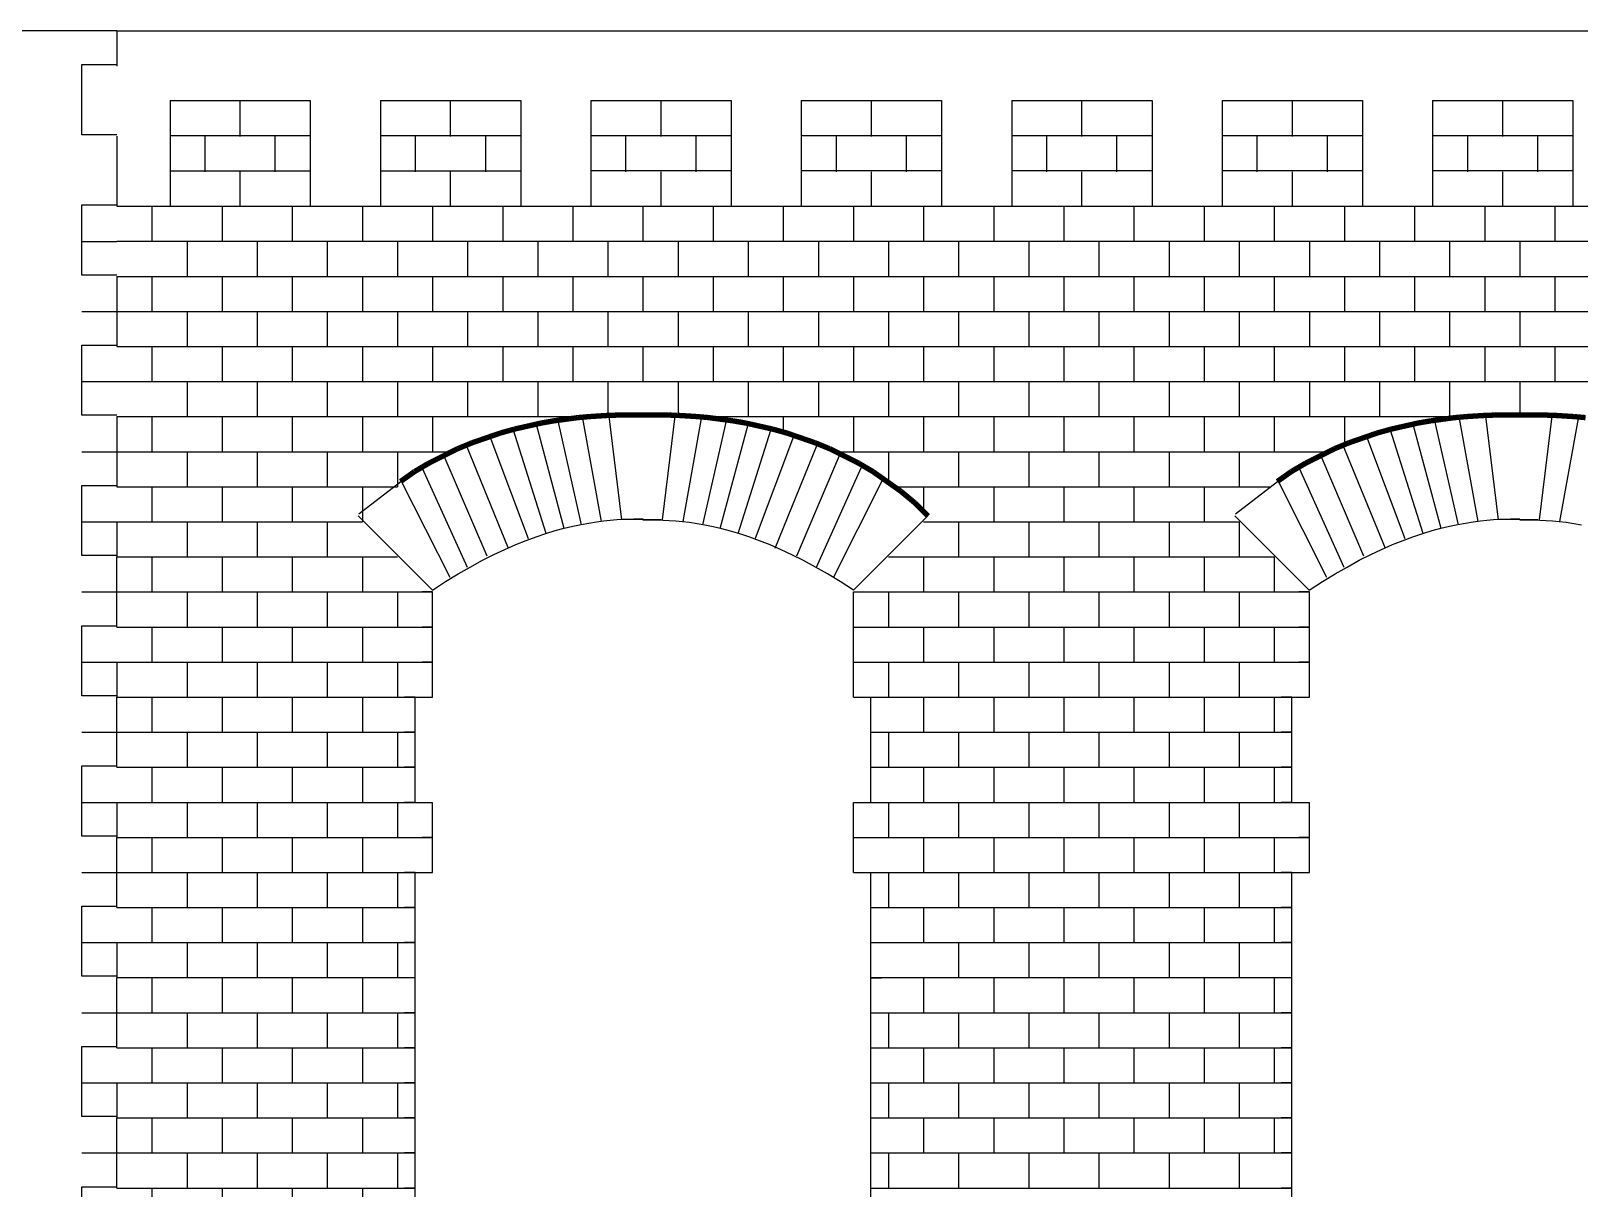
# Model space of a CAD drawing. Extents: x 11 to 301, y 47 to 228.
# Drawn here: x 74.55 to 118.69, y 131 to 164 of the extents above; entities that cross this region are included whole.
import ezdxf

# ---------------------------------------------------------------- set-up
doc = ezdxf.new("R2010")
doc.units = 0
doc.header["$MEASUREMENT"] = 0
doc.layers.add('OHNE_NAMEN', color=5, linetype='CONTINUOUS')

msp = doc.modelspace()

# ---------------------------------------------------------------- linework, layer by layer
at = {"layer": 'OHNE_NAMEN', "color": 5, "linetype": 'CONTINUOUS'}
for p, q in [((77.0001, 164), (13, 164)), ((77.0001, 164), (131.9999, 164)), ((77.0001, 164), (77.0001, 162.9999)), ((76.0003, 161.0381), (76.0003, 163.0387)), ((76.0003, 163.0387), (77.0004, 163.0387)), ((77.0004, 161.0381), (76.0003, 161.0381)), ((77.0001, 161), (77.0001, 159.0001)), ((76.0003, 157.038), (76.0003, 159.0386)), ((76.0003, 159.0386), (77.0004, 159.0386)), ((76, 158), (77.0001, 158)), ((77.0004, 157.038), (76.0003, 157.038)), ((77.0001, 156.9999), (77.0001, 155)), ((76, 156.0001), (77.0001, 156.0001)), ((76.0003, 153.0382), (76.0003, 155.0388)), ((76.0003, 155.0388), (77.0004, 155.0388)), ((76, 154.0002), (77.0001, 154.0002)), ((77.0004, 153.0382), (76.0003, 153.0382)), ((77.0001, 153.0001), (77.0001, 151.0002)), ((76, 151.9999), (77.0001, 151.9999)), ((76.0003, 149.038), (76.0003, 151.0386)), ((76.0003, 151.0386), (77.0004, 151.0386)), ((76, 150), (77.0001, 150)), ((77.0004, 149.038), (76.0003, 149.038)), ((76.9997, 147), (76.9997, 148.9999)), ((76, 148.0002), (77.0001, 148.0002)), ((76.0003, 145.0386), (76.0003, 147.0381)), ((76.0003, 147.0381), (77.0004, 147.0381)), ((76, 145.9999), (77.0001, 145.9999)), ((77.0004, 145.0386), (76.0003, 145.0386)), ((76.9997, 142.9995), (76.9997, 144.9994)), ((76, 144), (77.0001, 144)), ((76.0003, 141.0381), (76.0003, 143.038)), ((76.0003, 143.038), (77.0004, 143.038)), ((76, 142.0001), (77.0001, 142.0001)), ((77.0004, 141.0381), (76.0003, 141.0381)), ((76.9997, 139.0001), (76.9997, 141)), ((76, 139.9999), (77.0001, 139.9999)), ((76.0003, 137.0386), (76.0003, 139.0385)), ((76.0003, 139.0385), (77.0004, 139.0385)), ((76, 138), (77.0001, 138)), ((77.0004, 137.0386), (76.0003, 137.0386)), ((76.9997, 134.9996), (76.9997, 136.9995)), ((76, 136.0001), (77.0001, 136.0001)), ((76.0003, 133.0381), (76.0003, 135.038)), ((76.0003, 135.038), (77.0004, 135.038)), ((76, 134.0002), (77.0001, 134.0002)), ((77.0004, 133.0381), (76.0003, 133.0381)), ((76.9997, 130.9994), (76.9997, 133)), ((76, 131.9999), (77.0001, 131.9999)), ((76.0003, 129.038), (76.0003, 131.0386)), ((76.0003, 131.0386), (77.0004, 131.0386))]:
    msp.add_line(p, q, dxfattribs=at)
at = {"layer": 'OHNE_NAMEN', "color": 7, "linetype": 'CONTINUOUS'}
for p, q in [((78.5153, 162.016), (78.5153, 159.0156)), ((78.5153, 162.016), (82.5151, 162.016)), ((82.5151, 162.016), (82.5151, 159.0156)), ((84.515, 162.016), (84.515, 159.0156)), ((84.515, 162.016), (88.5151, 162.016)), ((88.5151, 162.016), (88.5151, 159.0156)), ((90.5154, 162.0164), (90.5154, 159.016)), ((90.5154, 162.0164), (94.5152, 162.0164)), ((94.5152, 162.0164), (94.5152, 159.016)), ((96.5151, 162.0164), (96.5151, 159.016)), ((96.5151, 162.0164), (100.5152, 162.0164)), ((100.5152, 162.0164), (100.5152, 159.016)), ((102.5155, 162.0164), (102.5155, 159.016)), ((102.5155, 162.0164), (106.5153, 162.0164)), ((106.5153, 162.0164), (106.5153, 159.016)), ((108.5151, 162.0164), (108.5151, 159.016)), ((108.5151, 162.0164), (112.5153, 162.0164)), ((112.5153, 162.0164), (112.5153, 159.016)), ((114.5155, 162.0164), (114.5155, 159.016)), ((114.5155, 162.0164), (118.5153, 162.0164)), ((118.5153, 162.0164), (118.5153, 159.016)), ((80.5155, 160.9856), (80.5155, 161.986)), ((86.5156, 160.9856), (86.5156, 161.986)), ((92.5156, 160.9862), (92.5156, 161.986)), ((98.5157, 160.9862), (98.5157, 161.986)), ((104.5157, 160.9862), (104.5157, 161.986)), ((110.5158, 160.9862), (110.5158, 161.986)), ((116.5158, 160.9862), (116.5158, 161.986)), ((78.5153, 161.0159), (82.5151, 161.0159)), ((79.5154, 159.9858), (79.5154, 160.9856)), ((81.5153, 159.9858), (81.5153, 160.9856)), ((84.515, 161.0159), (88.5151, 161.0159)), ((85.5154, 159.9858), (85.5154, 160.9856)), ((87.5153, 159.9858), (87.5153, 160.9856)), ((90.5154, 161.0159), (94.5152, 161.0159)), ((91.5155, 159.9861), (91.5155, 160.9862)), ((93.5154, 159.9861), (93.5154, 160.9862)), ((96.5151, 161.0159), (100.5152, 161.0159)), ((97.5155, 159.9861), (97.5155, 160.9862)), ((99.5154, 159.9861), (99.5154, 160.9862)), ((102.5155, 161.0159), (106.5153, 161.0159)), ((103.5156, 159.9861), (103.5156, 160.9862)), ((105.5155, 159.9861), (105.5155, 160.9862)), ((108.5151, 161.0159), (112.5153, 161.0159)), ((109.5156, 159.9861), (109.5156, 160.9862)), ((111.5155, 159.9861), (111.5155, 160.9862)), ((114.5155, 161.0159), (118.5153, 161.0159)), ((115.5157, 159.9861), (115.5157, 160.9862)), ((117.5156, 159.9861), (117.5156, 160.9862)), ((78.5153, 160.0154), (82.5151, 160.0154)), ((80.5155, 158.9856), (80.5155, 159.9858)), ((84.515, 160.0154), (88.5151, 160.0154)), ((86.5156, 158.9856), (86.5156, 159.9858)), ((90.5154, 160.0161), (94.5152, 160.0161)), ((92.5156, 158.9864), (92.5156, 159.9861)), ((96.5151, 160.0161), (100.5152, 160.0161)), ((98.5157, 158.9864), (98.5157, 159.9861)), ((102.5155, 160.0161), (106.5153, 160.0161)), ((104.5157, 158.9864), (104.5157, 159.9861)), ((108.5151, 160.0161), (112.5153, 160.0161)), ((110.5158, 158.9864), (110.5158, 159.9861)), ((114.5155, 160.0161), (118.5153, 160.0161)), ((116.5158, 158.9864), (116.5158, 159.9861)), ((77.0001, 159.0001), (131.9999, 159.0001)), ((77.9999, 159.0001), (77.9999, 158)), ((80.0001, 159.0001), (80.0001, 158)), ((82, 159.0001), (82, 158)), ((83.9999, 159.0001), (83.9999, 158)), ((86.0002, 159.0001), (86.0002, 158)), ((88.0001, 159.0001), (88.0001, 158)), ((90, 159.0001), (90, 158)), ((91.9999, 159.0001), (91.9999, 158)), ((94.0001, 159.0001), (94.0001, 158)), ((96, 159.0001), (96, 158)), ((97.9999, 159.0001), (97.9999, 158)), ((100.0001, 159.0001), (100.0001, 158)), ((102, 159.0001), (102, 158)), ((103.9999, 159.0001), (103.9999, 158)), ((105.9998, 159.0001), (105.9998, 158)), ((108.0001, 159.0001), (108.0001, 158)), ((110, 159.0001), (110, 158)), ((111.9999, 159.0001), (111.9999, 158)), ((114.0001, 159.0001), (114.0001, 158)), ((116, 159.0001), (116, 158)), ((117.9999, 159.0001), (117.9999, 158)), ((76.9997, 158.0003), (131.9999, 158.0003)), ((79, 158), (79, 156.9999)), ((80.9999, 158), (80.9999, 156.9999)), ((83.0001, 158), (83.0001, 156.9999)), ((85, 158), (85, 156.9999)), ((86.9999, 158), (86.9999, 156.9999)), ((89.0002, 158), (89.0002, 156.9999)), ((91.0001, 158), (91.0001, 156.9999)), ((93, 158), (93, 156.9999)), ((94.9999, 158), (94.9999, 156.9999)), ((97.0001, 158), (97.0001, 156.9999)), ((99, 158), (99, 156.9999)), ((100.9999, 158), (100.9999, 156.9999)), ((103.0002, 158), (103.0002, 156.9999)), ((105.0001, 158), (105.0001, 156.9999)), ((107, 158), (107, 156.9999)), ((108.9999, 158), (108.9999, 156.9999)), ((111.0001, 158), (111.0001, 156.9999)), ((113, 158), (113, 156.9999)), ((114.9999, 158), (114.9999, 156.9999)), ((117.0002, 158), (117.0002, 156.9999)), ((76.9997, 157.0002), (131.9999, 157.0002)), ((77.9999, 156.9999), (77.9999, 156.0001)), ((80.0001, 156.9999), (80.0001, 156.0001)), ((82, 156.9999), (82, 156.0001)), ((83.9999, 156.9999), (83.9999, 156.0001)), ((86.0002, 156.9999), (86.0002, 156.0001)), ((88.0001, 156.9999), (88.0001, 156.0001)), ((90, 156.9999), (90, 156.0001)), ((91.9999, 156.9999), (91.9999, 156.0001)), ((94.0001, 156.9999), (94.0001, 156.0001)), ((96, 156.9999), (96, 156.0001)), ((97.9999, 156.9999), (97.9999, 156.0001)), ((100.0001, 156.9999), (100.0001, 156.0001)), ((102, 156.9999), (102, 156.0001)), ((103.9999, 156.9999), (103.9999, 156.0001)), ((105.9998, 156.9999), (105.9998, 156.0001)), ((108.0001, 156.9999), (108.0001, 156.0001)), ((110, 156.9999), (110, 156.0001)), ((111.9999, 156.9999), (111.9999, 156.0001)), ((114.0001, 156.9999), (114.0001, 156.0001)), ((116, 156.9999), (116, 156.0001)), ((117.9999, 156.9999), (117.9999, 156.0001)), ((76.9997, 155.9997), (131.9999, 155.9997)), ((79, 156.0001), (79, 155)), ((80.9999, 156.0001), (80.9999, 155)), ((83.0001, 156.0001), (83.0001, 155)), ((85, 156.0001), (85, 155)), ((86.9999, 156.0001), (86.9999, 155)), ((89.0002, 156.0001), (89.0002, 155)), ((91.0001, 156.0001), (91.0001, 155)), ((93, 156.0001), (93, 155)), ((94.9999, 156.0001), (94.9999, 155)), ((97.0001, 156.0001), (97.0001, 155)), ((99, 156.0001), (99, 155)), ((100.9999, 156.0001), (100.9999, 155)), ((103.0002, 156.0001), (103.0002, 155)), ((105.0001, 156.0001), (105.0001, 155)), ((107, 156.0001), (107, 155)), ((108.9999, 156.0001), (108.9999, 155)), ((111.0001, 156.0001), (111.0001, 155)), ((113, 156.0001), (113, 155)), ((114.9999, 156.0001), (114.9999, 155)), ((117.0002, 156.0001), (117.0002, 155)), ((76.9997, 155.0003), (131.9999, 155.0003)), ((77.9999, 155), (77.9999, 153.9999)), ((80.0001, 155), (80.0001, 153.9999)), ((82, 155), (82, 153.9999)), ((83.9999, 155), (83.9999, 153.9999)), ((86.0002, 155), (86.0002, 153.9999)), ((88.0001, 155), (88.0001, 153.9999)), ((90, 155), (90, 153.9999)), ((91.9999, 155), (91.9999, 153.9999)), ((94.0001, 155), (94.0001, 153.9999)), ((96, 155), (96, 153.9999)), ((97.9999, 155), (97.9999, 153.9999)), ((100.0001, 155), (100.0001, 153.9999)), ((102, 155), (102, 153.9999)), ((103.9999, 155), (103.9999, 153.9999)), ((105.9998, 155), (105.9998, 153.9999)), ((108.0001, 155), (108.0001, 153.9999)), ((110, 155), (110, 153.9999)), ((111.9999, 155), (111.9999, 153.9999)), ((114.0001, 155), (114.0001, 153.9999)), ((116, 155), (116, 153.9999)), ((117.9999, 155), (117.9999, 153.9999)), ((76.9997, 153.9999), (131.9999, 153.9999)), ((79, 153.9999), (79, 153.0001)), ((80.9999, 153.9999), (80.9999, 153.0001)), ((83.0001, 153.9999), (83.0001, 153.0001)), ((85, 153.9999), (85, 153.0001)), ((86.9999, 153.9999), (86.9999, 153.0001)), ((89.0002, 153.9999), (89.0002, 153.0001)), ((91.0001, 153.9999), (91.0001, 153.0001)), ((93, 153.9999), (93, 153.0001)), ((94.9999, 153.9999), (94.9999, 153.0001)), ((97.0001, 153.9999), (97.0001, 153.0001)), ((99, 153.9999), (99, 153.0001)), ((100.9999, 153.9999), (100.9999, 153.0001)), ((103.0002, 153.9999), (103.0002, 153.0001)), ((105.0001, 153.9999), (105.0001, 153.0001)), ((107, 153.9999), (107, 153.0001)), ((108.9999, 153.9999), (108.9999, 153.0001)), ((111.0001, 153.9999), (111.0001, 153.0001)), ((113, 153.9999), (113, 153.0001)), ((114.9999, 153.9999), (114.9999, 153.0001)), ((117.0002, 153.9999), (117.0002, 153.125)), ((76.9997, 153.0001), (89.8751, 153.0001)), ((77.9999, 153.0001), (77.9999, 151.9999)), ((80.0001, 153.0001), (80.0001, 151.9999)), ((82, 153.0001), (82, 151.9999)), ((83.9999, 153.0001), (83.9999, 151.9999)), ((86.0002, 153.0001), (86.0002, 151.9999)), ((89.7558, 149.8117), (88.9621, 152.775)), ((90.2497, 149.9172), (89.5794, 152.8808)), ((90.8145, 150.0053), (90.2854, 152.9514)), ((91.3962, 150.0586), (91.0258, 153.0921)), ((91.0375, 153.0921), (92.9192, 153.0921)), ((92.5604, 150.0586), (92.9308, 153.0921)), ((93.1429, 150.0053), (93.6717, 152.9514)), ((93.6251, 153.0001), (114.875, 153.0001)), ((93.7073, 149.9172), (94.3776, 152.8808)), ((94.2008, 149.8117), (94.9949, 152.775)), ((96, 153.0001), (96, 152.6251)), ((97.9999, 153.0001), (97.9999, 151.9999)), ((100.0001, 153.0001), (100.0001, 151.9999)), ((102, 153.0001), (102, 151.9999)), ((103.9999, 153.0001), (103.9999, 151.9999)), ((105.9998, 153.0001), (105.9998, 151.9999)), ((108.0001, 153.0001), (108.0001, 151.9999)), ((110, 153.0001), (110, 151.9999)), ((111.9999, 153.0001), (111.9999, 152.2501)), ((114.7558, 149.8117), (113.962, 152.775)), ((115.2497, 149.9172), (114.5794, 152.8808)), ((115.8145, 150.0053), (115.2853, 152.9514)), ((116.3962, 150.0586), (116.0258, 153.0921)), ((116.0374, 153.0921), (117.9191, 153.0921)), ((117.5604, 150.0586), (117.9308, 153.0921)), ((118.1428, 150.0053), (118.6716, 152.9514)), ((88.7328, 149.5175), (87.6395, 152.4222)), ((89.2443, 149.6706), (88.3094, 152.6163)), ((94.7127, 149.6706), (95.6476, 152.6163)), ((95.2066, 149.5351), (96.2999, 152.4399)), ((113.7327, 149.5175), (112.6395, 152.4222)), ((114.2443, 149.6706), (113.3094, 152.6163)), ((76.9997, 151.9999), (86.3752, 151.9999)), ((79, 151.9999), (79, 151.0002)), ((80.9999, 151.9999), (80.9999, 151.0002)), ((83.0001, 151.9999), (83.0001, 151.0002)), ((85, 151.9999), (85, 151.0002)), ((87.5566, 149.0179), (86.3342, 151.8754)), ((88.1683, 149.2356), (86.9689, 152.1753)), ((95.7711, 149.2529), (96.9701, 152.1929)), ((96.3821, 149.0352), (97.6055, 151.8931)), ((97.5, 151.9999), (111.5, 151.9999)), ((99, 151.9999), (99, 151.1251)), ((100.9999, 151.9999), (100.9999, 151.0002)), ((103.0002, 151.9999), (103.0002, 151.0002)), ((105.0001, 151.9999), (105.0001, 151.0002)), ((107, 151.9999), (107, 151.0002)), ((108.9999, 151.9999), (108.9999, 151.0002)), ((112.5566, 149.0179), (111.3342, 151.8754)), ((113.1683, 149.2356), (111.9688, 152.1753)), ((86.9925, 148.6944), (85.7165, 151.5226)), ((96.9469, 148.712), (98.2229, 151.5403)), ((111.9925, 148.6944), (110.7165, 151.5226)), ((76.9997, 151.0002), (85, 151.0002)), ((77.9999, 151.0002), (77.9999, 150)), ((80.0001, 151.0002), (80.0001, 150)), ((82, 151.0002), (82, 150)), ((85.096, 151.1399), (83.8966, 150.2223)), ((83.9999, 151.0002), (83.9999, 150)), ((86.4986, 148.4125), (85.1168, 151.1519)), ((97.4407, 148.4298), (98.8222, 151.1699)), ((99.2501, 151.0002), (109.8751, 151.0002)), ((100.0001, 151.0002), (100.0001, 150.3751)), ((102, 151.0002), (102, 150)), ((103.9999, 151.0002), (103.9999, 150)), ((105.9998, 151.0002), (105.9998, 150)), ((108.0001, 151.0002), (108.0001, 150)), ((110.0959, 151.1399), (108.8965, 150.2223)), ((111.4986, 148.4125), (110.1168, 151.1519)), ((85.9988, 148.0478), (83.8768, 150.169)), ((97.9981, 148.0478), (100.1197, 150.169)), ((110.9987, 148.0478), (108.8767, 150.169)), ((77.0001, 150), (83.9999, 150)), ((77.0001, 150), (77.0001, 148.9999)), ((79, 150), (79, 148.9999)), ((80.9999, 150), (80.9999, 148.9999)), ((83.0001, 150), (83.0001, 148.9999)), ((99.9998, 150), (108.9999, 150)), ((100.9999, 150), (100.9999, 148.9999)), ((103.0002, 150), (103.0002, 148.9999)), ((105.0001, 150), (105.0001, 148.9999)), ((107, 150), (107, 148.9999)), ((108.9999, 150), (108.9999, 148.9999)), ((76.9997, 149.0003), (85, 149.0003)), ((77.9999, 148.9999), (77.9999, 148.0002)), ((80.0001, 148.9999), (80.0001, 148.0002)), ((82, 148.9999), (82, 148.0002)), ((83.9999, 148.9999), (83.9999, 148.0002)), ((99, 149.0003), (110, 149.0003)), ((100.0001, 148.9999), (100.0001, 148.0002)), ((102, 148.9999), (102, 148.0002)), ((103.9999, 148.9999), (103.9999, 148.0002)), ((105.9998, 148.9999), (105.9998, 148.0002)), ((108.0001, 148.9999), (108.0001, 148.0002)), ((110, 148.9999), (110, 148.0002)), ((76.9997, 147.9998), (85.9998, 147.9998)), ((79, 148.0002), (79, 147)), ((80.9999, 148.0002), (80.9999, 147)), ((83.0001, 148.0002), (83.0001, 147)), ((85, 148.0002), (85, 147)), ((97.9999, 147.9998), (110.9998, 147.9998)), ((99, 148.0002), (99, 147)), ((100.9999, 148.0002), (100.9999, 147)), ((103.0002, 148.0002), (103.0002, 147)), ((105.0001, 148.0002), (105.0001, 147)), ((107, 148.0002), (107, 147)), ((108.9999, 148.0002), (108.9999, 147)), ((76.9997, 147.0004), (85.9998, 147.0004)), ((77.9999, 147), (77.9999, 145.9999)), ((80.0001, 147), (80.0001, 145.9999)), ((82, 147), (82, 145.9999)), ((83.9999, 147), (83.9999, 145.9999)), ((97.9999, 147.0004), (110.9998, 147.0004)), ((100.0001, 147), (100.0001, 145.9999)), ((102, 147), (102, 145.9999)), ((103.9999, 147), (103.9999, 145.9999)), ((105.9998, 147), (105.9998, 145.9999)), ((108.0001, 147), (108.0001, 145.9999)), ((110, 147), (110, 145.9999)), ((77.0001, 145.9999), (85.9998, 145.9999)), ((77.0001, 145.9999), (77.0001, 144.9998)), ((79, 145.9999), (79, 144.9998)), ((80.9999, 145.9999), (80.9999, 144.9998)), ((83.0001, 145.9999), (83.0001, 144.9998)), ((85, 145.9999), (85, 144.9998)), ((97.9999, 145.9999), (110.9998, 145.9999)), ((99, 145.9999), (99, 144.9998)), ((100.9999, 145.9999), (100.9999, 144.9998)), ((103.0002, 145.9999), (103.0002, 144.9998)), ((105.0001, 145.9999), (105.0001, 144.9998)), ((107, 145.9999), (107, 144.9998)), ((108.9999, 145.9999), (108.9999, 144.9998)), ((76.9997, 145.0001), (85.4999, 145.0001)), ((77.9999, 145.0001), (77.9999, 144)), ((79.9998, 145.0001), (79.9998, 144)), ((82, 145.0001), (82, 144)), ((83.9999, 145.0001), (83.9999, 144)), ((98.4998, 145.0001), (110.4999, 145.0001)), ((99.9998, 145.0001), (99.9998, 144)), ((101.9997, 145.0001), (101.9997, 144)), ((103.9996, 145.0001), (103.9996, 144)), ((105.9998, 145.0001), (105.9998, 144)), ((107.9997, 145.0001), (107.9997, 144)), ((109.9996, 145.0001), (109.9996, 144)), ((76.9997, 144), (85.4999, 144)), ((79, 144), (79, 142.9999)), ((80.9999, 144), (80.9999, 142.9999)), ((82.9998, 144), (82.9998, 142.9999)), ((85, 144), (85, 142.9999)), ((98.4998, 144), (110.4999, 144)), ((99, 144), (99, 142.9999)), ((100.9999, 144), (100.9999, 142.9999)), ((102.9998, 144), (102.9998, 142.9999)), ((105.0001, 144), (105.0001, 142.9999)), ((107, 144), (107, 142.9999)), ((108.9999, 144), (108.9999, 142.9999)), ((76.9997, 143.0002), (85.4999, 143.0002)), ((77.9999, 142.9999), (77.9999, 142.0001)), ((80.0001, 142.9999), (80.0001, 142.0001)), ((82, 142.9999), (82, 142.0001)), ((83.9999, 142.9999), (83.9999, 142.0001)), ((98.4998, 143.0002), (110.4999, 143.0002)), ((100.0001, 142.9999), (100.0001, 141.9998)), ((102, 142.9999), (102, 141.9998)), ((103.9999, 142.9999), (103.9999, 141.9998)), ((105.9998, 142.9999), (105.9998, 141.9998)), ((108.0001, 142.9999), (108.0001, 141.9998)), ((110, 142.9999), (110, 141.9998)), ((77.0001, 142.0001), (85.4999, 142.0001)), ((77.0001, 142.0001), (77.0001, 141)), ((79, 142.0001), (79, 141)), ((80.9999, 142.0001), (80.9999, 141)), ((83.0001, 142.0001), (83.0001, 141)), ((85, 142.0001), (85, 141)), ((98.4998, 142.0001), (110.4999, 142.0001)), ((99, 141.9998), (99, 141)), ((100.9999, 141.9998), (100.9999, 141)), ((103.0002, 141.9998), (103.0002, 141)), ((105.0001, 141.9998), (105.0001, 141)), ((107, 141.9998), (107, 141)), ((108.9999, 141.9998), (108.9999, 141)), ((76.9997, 141.0003), (85.9998, 141.0003)), ((77.9999, 141.0003), (77.9999, 140.0002)), ((79.9998, 141.0003), (79.9998, 140.0002)), ((82, 141.0003), (82, 140.0002)), ((83.9999, 141.0003), (83.9999, 140.0002)), ((97.9999, 141.0003), (110.9998, 141.0003)), ((99.9998, 141.0003), (99.9998, 140.0002)), ((101.9997, 141.0003), (101.9997, 140.0002)), ((103.9996, 141.0003), (103.9996, 140.0002)), ((105.9998, 141.0003), (105.9998, 140.0002)), ((107.9997, 141.0003), (107.9997, 140.0002)), ((109.9996, 141.0003), (109.9996, 140.0002)), ((76.9997, 139.9999), (85.4999, 139.9999)), ((79, 140.0002), (79, 139.0001)), ((80.9999, 140.0002), (80.9999, 139.0001)), ((83.0001, 140.0002), (83.0001, 139.0001)), ((85, 140.0002), (85, 139.0001)), ((98.4998, 139.9999), (110.4999, 139.9999)), ((99, 140.0002), (99, 139.0001)), ((100.9999, 140.0002), (100.9999, 139.0001)), ((102.9998, 140.0002), (102.9998, 139.0001)), ((105.0001, 140.0002), (105.0001, 139.0001)), ((107, 140.0002), (107, 139.0001)), ((108.9999, 140.0002), (108.9999, 139.0001)), ((76.9997, 139.0001), (85.4999, 139.0001)), ((77.9999, 139.0001), (77.9999, 138)), ((80.0001, 139.0001), (80.0001, 138)), ((82, 139.0001), (82, 138)), ((83.9999, 139.0001), (83.9999, 138)), ((98.4998, 139.0001), (110.4999, 139.0001)), ((100.0001, 139.0001), (100.0001, 138)), ((102, 139.0001), (102, 138)), ((103.9999, 139.0001), (103.9999, 138)), ((105.9998, 139.0001), (105.9998, 138)), ((108.0001, 139.0001), (108.0001, 138)), ((110, 139.0001), (110, 138)), ((77.0001, 138), (85.4999, 138)), ((77.0001, 138), (77.0001, 136.9998)), ((79, 138), (79, 136.9998)), ((80.9999, 138), (80.9999, 136.9998)), ((83.0001, 138), (83.0001, 136.9998)), ((85, 138), (85, 136.9998)), ((98.4998, 138), (110.4999, 138)), ((100.9999, 138), (100.9999, 136.9998)), ((103.0002, 138), (103.0002, 136.9998)), ((105.0001, 138), (105.0001, 136.9998)), ((107, 138), (107, 136.9998)), ((108.9999, 138), (108.9999, 136.9998)), ((76.9997, 137.0002), (85.4999, 137.0002)), ((77.9999, 137.0002), (77.9999, 136.0001)), ((79.9998, 137.0002), (79.9998, 136.0001)), ((82, 137.0002), (82, 136.0001)), ((83.9999, 137.0002), (83.9999, 136.0001)), ((98.4998, 137.0002), (110.4999, 137.0002)), ((99.9998, 137.0002), (99.9998, 136.0001)), ((101.9997, 137.0002), (101.9997, 136.0001)), ((103.9996, 137.0002), (103.9996, 136.0001)), ((105.9998, 137.0002), (105.9998, 136.0001)), ((107.9997, 137.0002), (107.9997, 136.0001)), ((109.9996, 137.0002), (109.9996, 136.0001)), ((76.9997, 136.0001), (85.4999, 136.0001)), ((79, 136.0001), (79, 134.9999)), ((80.9999, 136.0001), (80.9999, 134.9999)), ((83.0001, 136.0001), (83.0001, 134.9999)), ((85, 136.0001), (85, 134.9999)), ((98.4998, 136.0001), (110.4999, 136.0001)), ((99, 136.0001), (99, 134.9999)), ((100.9999, 136.0001), (100.9999, 134.9999)), ((102.9998, 136.0001), (102.9998, 134.9999)), ((105.0001, 136.0001), (105.0001, 134.9999)), ((107, 136.0001), (107, 134.9999)), ((108.9999, 136.0001), (108.9999, 134.9999)), ((76.9997, 135.0003), (85.4999, 135.0003)), ((77.9999, 134.9999), (77.9999, 133.9998)), ((80.0001, 134.9999), (80.0001, 133.9998)), ((82, 134.9999), (82, 133.9998)), ((83.9999, 134.9999), (83.9999, 133.9998)), ((98.4998, 135.0003), (110.4999, 135.0003)), ((100.0001, 134.9999), (100.0001, 133.9998)), ((102, 134.9999), (102, 133.9998)), ((103.9999, 134.9999), (103.9999, 133.9998)), ((105.9998, 134.9999), (105.9998, 133.9998)), ((108.0001, 134.9999), (108.0001, 133.9998)), ((110, 134.9999), (110, 133.9998)), ((77.0001, 134.0002), (85.4999, 133.9998)), ((77.0001, 133.9998), (77.0001, 133)), ((79, 133.9998), (79, 133)), ((80.9999, 133.9998), (80.9999, 133)), ((83.0001, 133.9998), (83.0001, 133)), ((85, 133.9998), (85, 133)), ((98.4998, 133.9998), (110.4999, 133.9998)), ((99, 133.9998), (99, 133)), ((100.9999, 133.9998), (100.9999, 133)), ((103.0002, 133.9998), (103.0002, 133)), ((105.0001, 133.9998), (105.0001, 133)), ((107, 133.9998), (107, 133)), ((108.9999, 133.9998), (108.9999, 133)), ((76.9997, 133), (85.4999, 133)), ((77.9999, 133.0004), (77.9999, 132.0003)), ((79.9998, 133.0004), (79.9998, 132.0003)), ((82, 133.0004), (82, 132.0003)), ((83.9999, 133.0004), (83.9999, 132.0003)), ((98.4998, 133.0004), (110.4999, 133.0004)), ((99.9998, 133), (99.9998, 131.9999)), ((101.9997, 133), (101.9997, 131.9999)), ((103.9996, 133), (103.9996, 131.9999)), ((105.9998, 133), (105.9998, 131.9999)), ((107.9997, 133), (107.9997, 131.9999)), ((109.9996, 133), (109.9996, 131.9999)), ((76.9997, 131.9999), (85.4999, 131.9999)), ((79, 131.9999), (79, 131.0001)), ((80.9999, 131.9999), (80.9999, 131.0001)), ((83.0001, 131.9999), (83.0001, 131.0001)), ((85, 131.9999), (85, 131.0001)), ((98.4998, 131.9999), (110.4999, 131.9999)), ((99, 131.9999), (99, 131.0001)), ((100.9999, 131.9999), (100.9999, 131.0001)), ((102.9998, 131.9999), (102.9998, 131.0001)), ((105.0001, 131.9999), (105.0001, 131.0001)), ((107, 131.9999), (107, 131.0001)), ((108.9999, 131.9999), (108.9999, 131.0001)), ((76.9997, 131.0001), (85.4999, 131.0001)), ((77.9999, 131.0001), (77.9999, 130)), ((80.0001, 131.0001), (80.0001, 130)), ((82, 131.0001), (82, 130)), ((83.9999, 131.0001), (83.9999, 130)), ((98.4998, 131.0001), (110.4999, 131.0001))]:
    msp.add_line(p, q, dxfattribs=at)
at = {"layer": 'OHNE_NAMEN', "color": 1, "linetype": 'CONTINUOUS'}
for p, q in [((92.5191, 150.0586), (91.5197, 150.066)), ((117.5191, 150.0586), (116.5197, 150.066)), ((86.0002, 148.0002), (85.7, 148.0002)), ((85.9998, 145.0001), (85.9998, 147.9998)), ((97.9999, 148.0002), (98.3001, 148.0002)), ((97.9999, 145.0001), (97.9999, 147.9998)), ((111.0001, 148.0002), (110.6999, 148.0002)), ((110.9998, 145.0001), (110.9998, 147.9998)), ((86.0002, 147), (85.7, 147)), ((97.9999, 147), (98.3001, 147)), ((111.0001, 147), (110.6999, 147)), ((86.0002, 145.9999), (85.7, 145.9999)), ((97.9999, 145.9999), (98.3001, 145.9999)), ((111.0001, 145.9999), (110.6999, 145.9999)), ((85.4999, 145.0001), (85.2001, 145.0001)), ((85.4999, 142.0001), (85.4999, 145.0001)), ((85.4999, 145.0001), (85.9998, 145.0001)), ((97.9999, 145.0001), (98.4998, 145.0001)), ((98.4998, 142.0001), (98.4998, 145.0001)), ((98.5001, 145.0001), (98.8, 145.0001)), ((110.4999, 145.0001), (110.2, 145.0001)), ((110.4999, 142.0001), (110.4999, 145.0001)), ((110.4999, 145.0001), (110.9998, 145.0001)), ((85.4999, 144), (85.2001, 144)), ((98.5001, 144), (98.8, 144)), ((110.4999, 144), (110.2, 144)), ((85.4999, 142.9999), (85.2001, 142.9999)), ((98.5001, 142.9999), (98.8, 142.9999)), ((110.4999, 142.9999), (110.2, 142.9999)), ((85.4999, 142.0001), (85.2001, 142.0001)), ((85.4999, 142.0001), (85.9998, 142.0001)), ((85.9998, 139.9999), (85.9998, 142.0001)), ((97.9999, 139.9999), (97.9999, 142.0001)), ((97.9999, 142.0001), (98.4998, 142.0001)), ((98.5001, 142.0001), (98.8, 142.0001)), ((110.4999, 142.0001), (110.2, 142.0001)), ((110.4999, 142.0001), (110.9998, 142.0001)), ((110.9998, 139.9999), (110.9998, 142.0001)), ((86.0002, 141), (85.7, 141)), ((97.9999, 141), (98.3001, 141)), ((111.0001, 141), (110.6999, 141)), ((85.4999, 139.9999), (85.2001, 139.9999)), ((85.4999, 128.0001), (85.4999, 139.9999)), ((85.4999, 139.9999), (85.9998, 139.9999)), ((97.9999, 139.9999), (98.4998, 139.9999)), ((98.4998, 128.0001), (98.4998, 139.9999)), ((98.5001, 139.9999), (98.8, 139.9999)), ((110.4999, 139.9999), (110.2, 139.9999)), ((110.4999, 128.0001), (110.4999, 139.9999)), ((110.4999, 139.9999), (110.9998, 139.9999)), ((85.4999, 139.0001), (85.2001, 139.0001)), ((98.5001, 139.0001), (98.8, 139.0001)), ((110.4999, 139.0001), (110.2, 139.0001)), ((85.4999, 138), (85.2001, 138)), ((98.5001, 138), (98.8, 138)), ((110.4999, 138), (110.2, 138)), ((85.4999, 136.9998), (85.2001, 136.9998)), ((98.5001, 136.9998), (98.8, 136.9998)), ((110.4999, 136.9998), (110.2, 136.9998)), ((85.4999, 136.0001), (85.2001, 136.0001)), ((98.5001, 136.0001), (98.8, 136.0001)), ((110.4999, 136.0001), (110.2, 136.0001)), ((85.4999, 134.9999), (85.2001, 134.9999)), ((98.5001, 134.9999), (98.8, 134.9999)), ((110.4999, 134.9999), (110.2, 134.9999)), ((85.4999, 134.0002), (85.2001, 134.0002)), ((98.5001, 134.0002), (98.8, 134.0002)), ((110.4999, 134.0002), (110.2, 134.0002)), ((85.4999, 133), (85.2001, 133)), ((98.5001, 133), (98.8, 133)), ((110.4999, 133), (110.2, 133)), ((85.4999, 131.9999), (85.2001, 131.9999)), ((98.5001, 131.9999), (98.8, 131.9999)), ((110.4999, 131.9999), (110.2, 131.9999)), ((85.4999, 131.0001), (85.2001, 131.0001)), ((98.5001, 131.0001), (98.8, 131.0001)), ((110.4999, 131.0001), (110.2, 131.0001))]:
    msp.add_line(p, q, dxfattribs=at)
at = {"layer": 'OHNE_NAMEN', "color": 7, "linetype": 'CONTINUOUS', "const_width": 0.1528}
for points in [[(88.3356, 152.6448), (88.7166, 152.7313)], [(88.7166, 152.7313), (89.0983, 152.8177)], [(89.0983, 152.8177), (89.4634, 152.8808)], [(89.4634, 152.8808), (89.8052, 152.9267)], [(89.8052, 152.9267), (90.1467, 152.9725)], [(90.1467, 152.9725), (90.4649, 153.0011)], [(90.4649, 153.0011), (90.7507, 153.0195)], [(90.7507, 153.0195), (91.0368, 153.0371)], [(91.0368, 153.0371), (91.2904, 153.0445)], [(91.2904, 153.0445), (91.5039, 153.0473)], [(91.5039, 153.0473), (91.7176, 153.0498)], [(91.7176, 153.0498), (91.8908, 153.0481)], [(91.8908, 153.0481), (92.0161, 153.0481)], [(92.1237, 153.0481), (91.9984, 153.0481)], [(92.2976, 153.0498), (92.1237, 153.0481)], [(92.5117, 153.0473), (92.2976, 153.0498)], [(92.7259, 153.0445), (92.5117, 153.0473)], [(92.9816, 153.0371), (92.7259, 153.0445)], [(93.2684, 153.0195), (92.9816, 153.0371)], [(93.5556, 153.0011), (93.2684, 153.0195)], [(93.8752, 152.9725), (93.5556, 153.0011)], [(94.2188, 152.9267), (93.8752, 152.9725)], [(94.5624, 152.8808), (94.2188, 152.9267)], [(94.9297, 152.8177), (94.5624, 152.8808)], [(95.3131, 152.7313), (94.9297, 152.8177)], [(95.6963, 152.6448), (95.3131, 152.7313)], [(113.3355, 152.6448), (113.7165, 152.7313)], [(113.7165, 152.7313), (114.0982, 152.8177)], [(114.0982, 152.8177), (114.4633, 152.8808)], [(114.4633, 152.8808), (114.8052, 152.9267)], [(114.8052, 152.9267), (115.1467, 152.9725)], [(115.1467, 152.9725), (115.4649, 153.0011)], [(115.4649, 153.0011), (115.7506, 153.0195)], [(115.7506, 153.0195), (116.0367, 153.0371)], [(116.0367, 153.0371), (116.2904, 153.0445)], [(116.2904, 153.0445), (116.5038, 153.0473)], [(116.5038, 153.0473), (116.7176, 153.0498)], [(116.7176, 153.0498), (116.8908, 153.0481)], [(116.8908, 153.0481), (117.016, 153.0481)], [(117.1236, 153.0481), (116.9984, 153.0481)], [(117.2976, 153.0498), (117.1236, 153.0481)], [(117.5117, 153.0473), (117.2976, 153.0498)], [(117.7258, 153.0445), (117.5117, 153.0473)], [(117.9816, 153.0371), (117.7258, 153.0445)], [(118.2684, 153.0195), (117.9816, 153.0371)], [(118.5556, 153.0011), (118.2684, 153.0195)], [(118.8752, 152.9725), (118.5556, 153.0011)], [(86.7184, 152.086), (87.1305, 152.2554)], [(87.1305, 152.2554), (87.5347, 152.3951)], [(87.5347, 152.3951), (87.939, 152.5347)], [(87.939, 152.5347), (88.3356, 152.6448)], [(96.0946, 152.5347), (95.6963, 152.6448)], [(96.5009, 152.3951), (96.0946, 152.5347)], [(96.9067, 152.2554), (96.5009, 152.3951)], [(97.3204, 152.086), (96.9067, 152.2554)], [(111.7184, 152.086), (112.1304, 152.2554)], [(112.1304, 152.2554), (112.5347, 152.3951)], [(112.5347, 152.3951), (112.939, 152.5347)], [(112.939, 152.5347), (113.3355, 152.6448)], [(85.8972, 151.6747), (86.3081, 151.8804)], [(86.3081, 151.8804), (86.7184, 152.086)], [(97.7325, 151.8804), (97.3204, 152.086)], [(98.1445, 151.6747), (97.7325, 151.8804)], [(110.8971, 151.6747), (111.3081, 151.8804)], [(111.3081, 151.8804), (111.7184, 152.086)], [(85.0858, 151.1498), (85.4869, 151.4337)], [(85.4869, 151.4337), (85.8972, 151.6747)], [(98.5559, 151.4337), (98.1445, 151.6747)], [(98.958, 151.1498), (98.5559, 151.4337)], [(110.0857, 151.1498), (110.4868, 151.4337)], [(110.4868, 151.4337), (110.8971, 151.6747)], [(99.3602, 150.8658), (98.958, 151.1498)], [(99.7529, 150.5391), (99.3602, 150.8658)], [(100.1279, 150.1644), (99.7529, 150.5391)]]:
    msp.add_lwpolyline(points, dxfattribs=at)
at = {"layer": 'OHNE_NAMEN', "color": 7, "linetype": 'CONTINUOUS'}
for points in [[(91.4234, 150.072), (91.58, 150.0763)], [(91.58, 150.0763), (91.736, 150.0815)], [(91.736, 150.0815), (91.8767, 150.0822)], [(91.8767, 150.0822), (92.002, 150.0822)], [(116.4234, 150.072), (116.58, 150.0763)], [(116.58, 150.0763), (116.7359, 150.0815)], [(116.7359, 150.0815), (116.8767, 150.0822)], [(116.8767, 150.0822), (117.0019, 150.0822)], [(88.9529, 149.5707), (89.2341, 149.6702)], [(89.2341, 149.6702), (89.4997, 149.7506)], [(89.4997, 149.7506), (89.7502, 149.8152)], [(89.7502, 149.8152), (90.0003, 149.8794)], [(90.0003, 149.8794), (90.2353, 149.9288)], [(90.2353, 149.9288), (90.4543, 149.9658)], [(90.4543, 149.9658), (90.6731, 150.0032)], [(90.6731, 150.0032), (90.8763, 150.0279)], [(90.8763, 150.0279), (91.0636, 150.0456)], [(91.0636, 150.0456), (91.2516, 150.0628)], [(91.2516, 150.0628), (91.4234, 150.072)], [(92.1237, 150.0477), (91.9984, 150.0477)], [(92.2644, 150.0477), (92.1237, 150.0477)], [(92.4204, 150.0441), (92.2644, 150.0477)], [(92.5763, 150.0403), (92.4204, 150.0441)], [(92.7481, 150.0321), (92.5763, 150.0403)], [(92.9358, 150.0163), (92.7481, 150.0321)], [(93.1234, 150.0008), (92.9358, 150.0163)], [(93.3263, 149.9778), (93.1234, 150.0008)], [(93.545, 149.9425), (93.3263, 149.9778)], [(93.7641, 149.9073), (93.545, 149.9425)], [(93.9983, 149.8604), (93.7641, 149.9073)], [(94.2485, 149.7979), (93.9983, 149.8604)], [(94.4982, 149.7355), (94.2485, 149.7979)], [(94.7642, 149.6572), (94.4982, 149.7355)], [(95.045, 149.5598), (94.7642, 149.6572)], [(113.9529, 149.5707), (114.234, 149.6702)], [(114.234, 149.6702), (114.4997, 149.7506)], [(114.4997, 149.7506), (114.7501, 149.8152)], [(114.7501, 149.8152), (115.0003, 149.8794)], [(115.0003, 149.8794), (115.2352, 149.9288)], [(115.2352, 149.9288), (115.4543, 149.9658)], [(115.4543, 149.9658), (115.673, 150.0032)], [(115.673, 150.0032), (115.8762, 150.0279)], [(115.8762, 150.0279), (116.0635, 150.0456)], [(116.0635, 150.0456), (116.2516, 150.0628)], [(116.2516, 150.0628), (116.4234, 150.072)], [(117.1236, 150.0477), (116.9984, 150.0477)], [(117.2644, 150.0477), (117.1236, 150.0477)], [(117.4203, 150.0441), (117.2644, 150.0477)], [(117.5762, 150.0403), (117.4203, 150.0441)], [(117.748, 150.0321), (117.5762, 150.0403)], [(117.9357, 150.0163), (117.748, 150.0321)], [(118.1234, 150.0008), (117.9357, 150.0163)], [(118.3263, 149.9778), (118.1234, 150.0008)], [(118.545, 149.9425), (118.3263, 149.9778)], [(118.7641, 149.9073), (118.545, 149.9425)], [(87.7485, 149.0673), (88.0614, 149.2098)], [(88.0614, 149.2098), (88.3744, 149.352)], [(88.3744, 149.352), (88.671, 149.4709)], [(88.671, 149.4709), (88.9529, 149.5707)], [(95.3266, 149.4621), (95.045, 149.5598)], [(95.6232, 149.3449), (95.3266, 149.4621)], [(95.9358, 149.2042), (95.6232, 149.3449)], [(96.2487, 149.0638), (95.9358, 149.2042)], [(112.7485, 149.0673), (113.0614, 149.2098)], [(113.0614, 149.2098), (113.3743, 149.352)], [(113.3743, 149.352), (113.671, 149.4709)], [(113.671, 149.4709), (113.9529, 149.5707)], [(87.0768, 148.7092), (87.4205, 148.9022)], [(87.4205, 148.9022), (87.7485, 149.0673)], [(96.5768, 148.8994), (96.2487, 149.0638)], [(96.9201, 148.7082), (96.5768, 148.8994)], [(112.0768, 148.7092), (112.4204, 148.9022)], [(112.4204, 148.9022), (112.7485, 149.0673)], [(86.3738, 148.2982), (86.7329, 148.517)], [(86.7329, 148.517), (87.0768, 148.7092)], [(97.2644, 148.5163), (96.9201, 148.7082)], [(97.6231, 148.2982), (97.2644, 148.5163)], [(111.3737, 148.2982), (111.7328, 148.517)], [(111.7328, 148.517), (112.0768, 148.7092)], [(85.9988, 148.0478), (86.3738, 148.2982)], [(97.9981, 148.0478), (97.6231, 148.2982)], [(110.9987, 148.0478), (111.3737, 148.2982)]]:
    msp.add_lwpolyline(points, dxfattribs=at)

doc.saveas('drawing.dxf')
